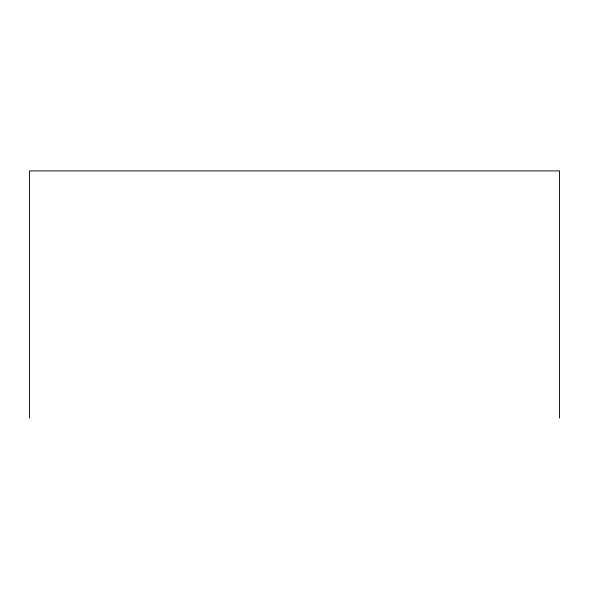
<?xml version="1.0" encoding="UTF-8"?>
<svg xmlns="http://www.w3.org/2000/svg" width="589" height="589" viewBox="0 0 589 589"><rect width="100%" height="100%" fill="white"/><g stroke="black" fill="none" stroke-linecap="round" stroke-linejoin="round"><path stroke-width="0.88" d="M559.55 418.094L559.55 170.906L29.45 170.906L29.45 418.094"/></g></svg>
